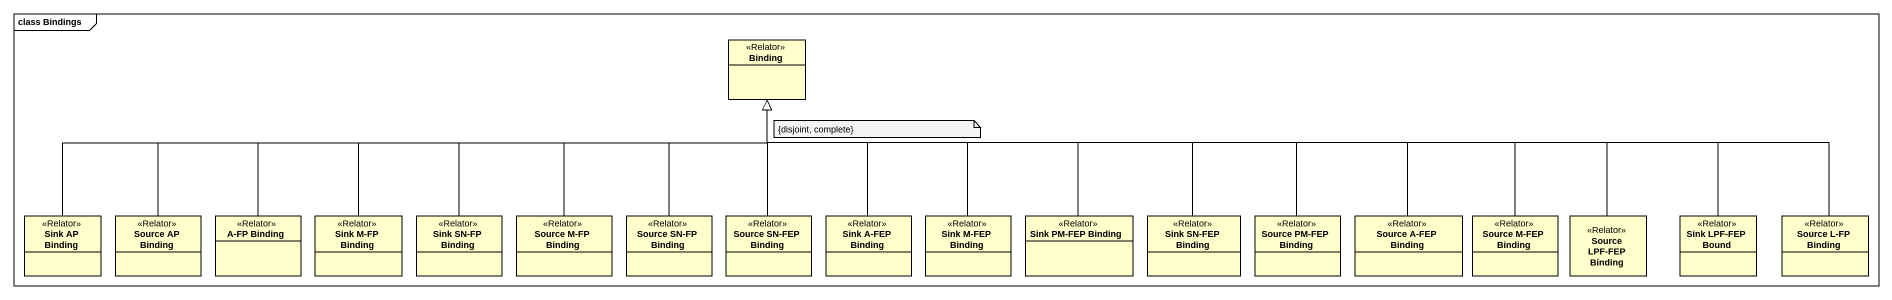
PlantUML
@startuml
mainframe class Bindings
hide circle
hide empty members
class Binding <<Relator>>
class "Sink AP Binding" as Sink_AP_Binding <<Relator>>
class "Source AP Binding" as Source_AP_Binding <<Relator>>
class "A-FP Binding" as A_FP_Binding <<Relator>>
class "Sink M-FP Binding" as Sink_M_FP_Binding <<Relator>>
class "Sink SN-FP Binding" as Sink_SN_FP_Binding <<Relator>>
class "Source M-FP Binding" as Source_M_FP_Binding <<Relator>>
class "Source SN-FP Binding" as Source_SN_FP_Binding <<Relator>>
class "Source SN-FEP Binding" as Source_SN_FEP_Binding <<Relator>>
class "Sink A-FEP Binding" as Sink_A_FEP_Binding <<Relator>>
class "Sink M-FEP Binding" as Sink_M_FEP_Binding <<Relator>>
class "Sink PM-FEP Binding" as Sink_PM_FEP_Binding <<Relator>>
class "Sink SN-FEP Binding" as Sink_SN_FEP_Binding <<Relator>>
class "Source PM-FEP Binding" as Source_PM_FEP_Binding <<Relator>>
class "Source A-FEP Binding" as Source_A_FEP_Binding <<Relator>>
class "Source M-FEP Binding" as Source_M_FEP_Binding <<Relator>>
class "Source LPF-FEP Binding" as Source_LPF_FEP_Binding <<Relator>>
class "Sink LPF-FEP Bound" as Sink_LPF_FEP_Bound <<Relator>>
class "Source L-FP Binding" as Source_L_FP_Binding <<Relator>>
Sink_AP_Binding -right-|> Binding
Source_AP_Binding -right-|> Binding
A_FP_Binding -right-|> Binding
Sink_M_FP_Binding -right-|> Binding
Sink_SN_FP_Binding -right-|> Binding
Source_M_FP_Binding -up-|> Binding
Source_SN_FP_Binding -up-|> Binding
Source_SN_FEP_Binding -up-|> Binding
Sink_A_FEP_Binding -up-|> Binding
Sink_M_FEP_Binding -up-|> Binding
Sink_PM_FEP_Binding -left-|> Binding
Sink_SN_FEP_Binding -left-|> Binding
Source_PM_FEP_Binding -left-|> Binding
Source_A_FEP_Binding -left-|> Binding
Source_M_FEP_Binding -left-|> Binding
Source_LPF_FEP_Binding -left-|> Binding
Sink_LPF_FEP_Bound -left-|> Binding
Source_L_FP_Binding -left-|> Binding
note as N1
  {disjoint, complete}
end note
@enduml
